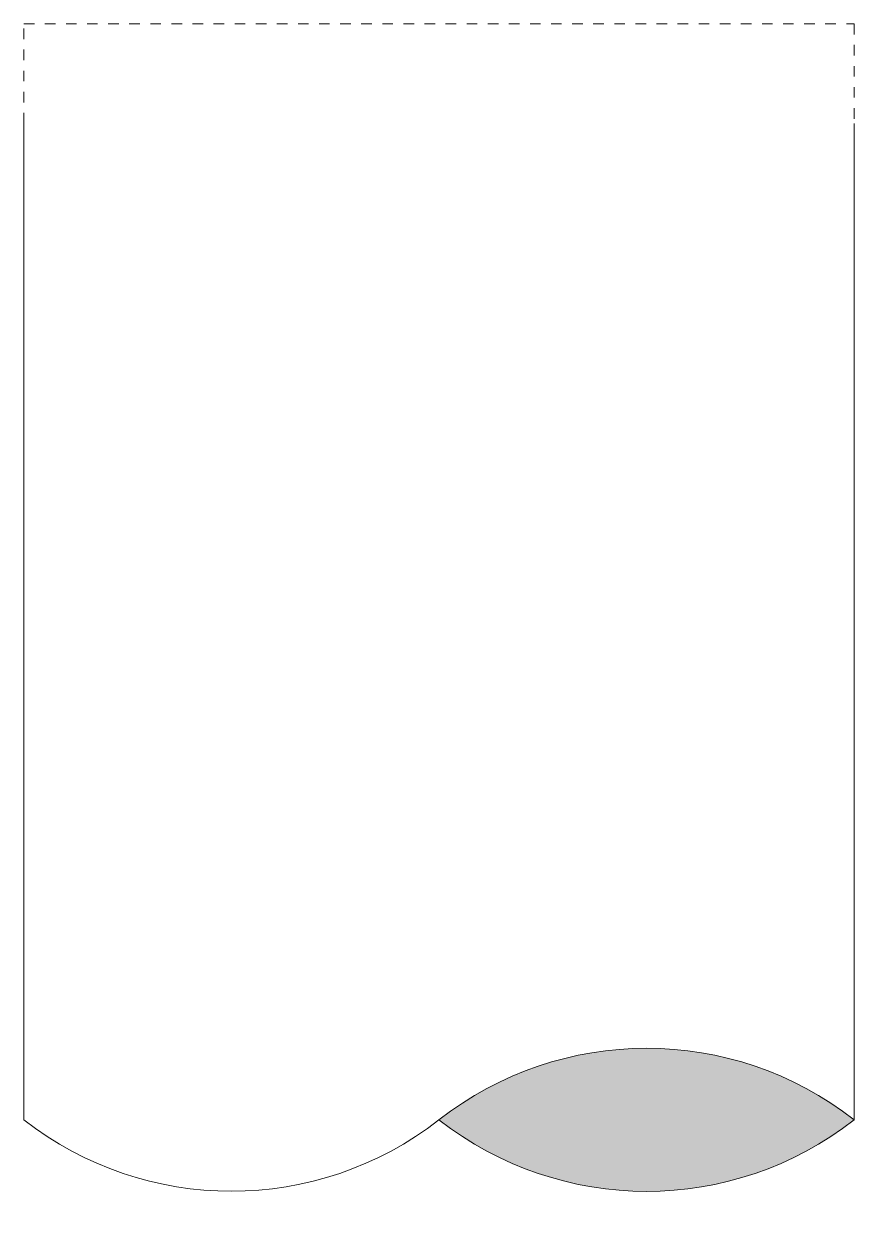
# Model space of a CAD drawing. Header units: metres. Extents: x -125 to 125, y -329 to 30.
import ezdxf

# ---------------------------------------------------------------- set-up
doc = ezdxf.new("R2010")
doc.units = ezdxf.units.M
doc.linetypes.add('Dash', pattern=[6.35, 3.175, -3.175])
doc.layers.add('A-DETL-GENF', color=92, linetype='Continuous', lineweight=18)
doc.layers.add('A-DETL-GENF-HDLN', color=1, linetype='Dash', lineweight=18)

# ---------------------------------------------------------------- blocks, each defined once
blk = doc.blocks.new('17 paal_aanzicht - Type 2-3732351-00_0 Basismaterialen')
at = {"layer": 'A-DETL-GENF', "linetype": 'Dash'}
blk.add_hatch(color=256, dxfattribs=at).paths.add_polyline_path([(62.5, -321.53), (69.96, -321.25), (77.42, -320.43), (84.76, -319.06), (91.98, -317.15), (99.08, -314.71), (105.94, -311.76), (112.53, -308.34), (118.88, -304.42), (125, -300), (118.88, -295.58), (112.53, -291.66), (105.94, -288.24), (99.08, -285.29), (91.98, -282.85), (84.76, -280.94), (77.42, -279.57), (69.96, -278.75), (62.5, -278.47), (55.04, -278.75), (47.58, -279.57), (40.24, -280.94), (33.02, -282.85), (25.92, -285.29), (19.06, -288.24), (12.47, -291.66), (6.12, -295.58), (0, -300), (6.12, -304.42), (12.47, -308.34), (19.06, -311.76), (25.92, -314.71), (33.02, -317.15), (40.24, -319.06), (47.58, -320.43), (55.04, -321.25)])
at = {"layer": 'A-DETL-GENF'}
for p, q in [((-125, 0), (-125, -300)), ((125, -300), (125, 0))]:
    blk.add_line(p, q, dxfattribs=at)
for centre, radius, start, end in [((62.5, -379.93), 101.47, 51.9784, 128.0216), ((62.5, -379.93), 101.47, 51.9784, 128.0216), ((-62.5, -219.92), 101.58, 232.0292, 307.9708), ((62.5, -220.07), 101.47, 231.9784, 308.0216)]:
    blk.add_arc(centre, radius, start, end, dxfattribs=at)
at = {"layer": 'A-DETL-GENF-HDLN'}
for p, q in [((-125, 0), (-125, 30)), ((-125, 30), (125, 30)), ((125, 30), (125, 0))]:
    blk.add_line(p, q, dxfattribs=at)

msp = doc.modelspace()

# ---------------------------------------------------------------- block references
msp.add_blockref('17 paal_aanzicht - Type 2-3732351-00_0 Basismaterialen', (0, 0))

doc.saveas('drawing.dxf')
